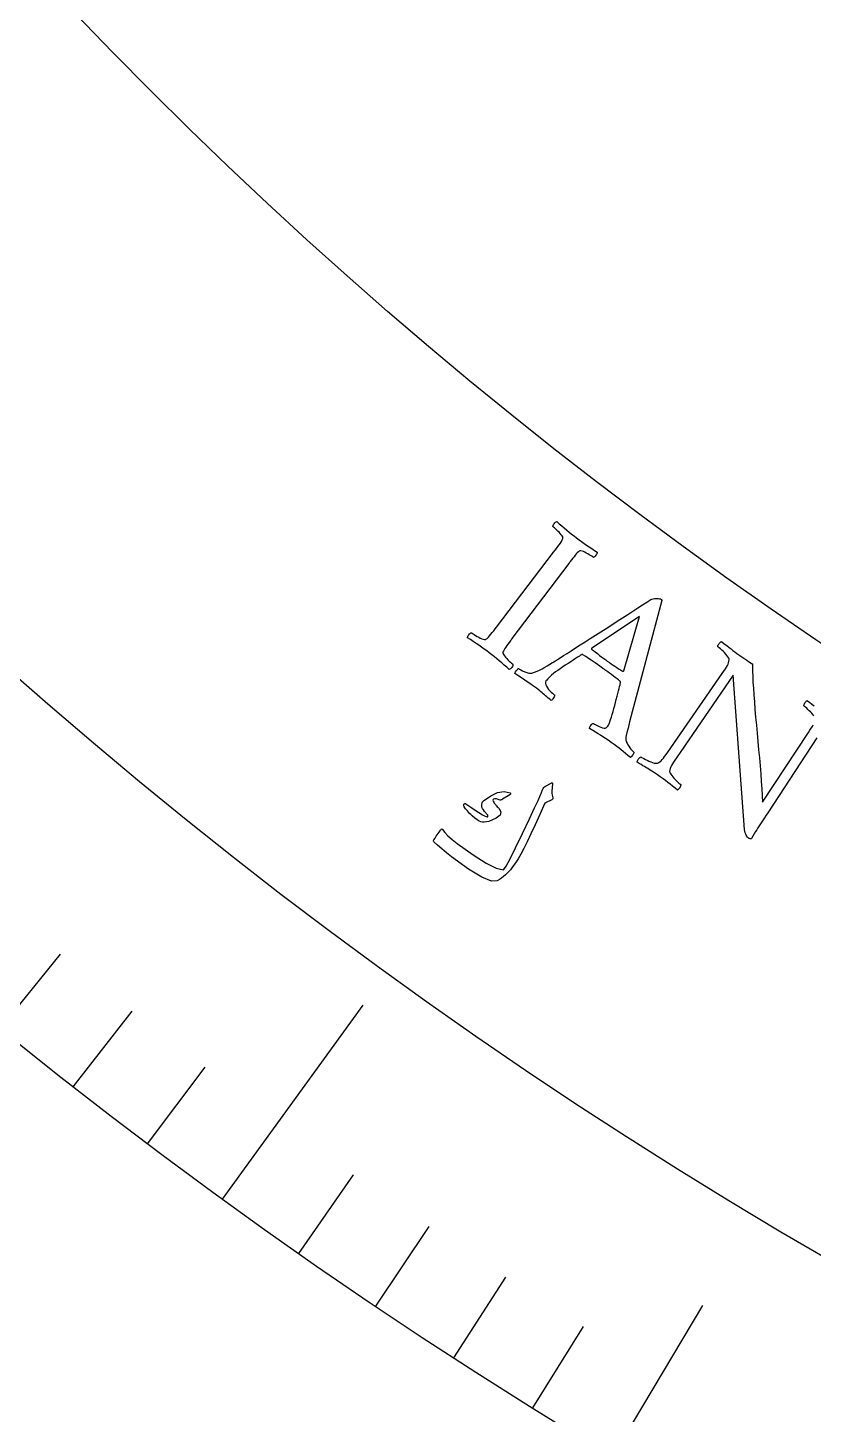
# Model space of a CAD drawing. Header units: millimetres. Extents: x -65 to 65, y -65 to 75.
# Drawn here: x -32.23 to -24.56, y -43.94 to -30.41 of the extents above; entities that cross this region are included whole.
import ezdxf

# ---------------------------------------------------------------- set-up
doc = ezdxf.new("R2010")
doc.units = ezdxf.units.MM
for name, color, linetype in [('CUT_OUTER', 1, 'Continuous'), ('ENGRAVE', 7, 'Continuous'), ('ENGRAVE_FINE', 8, 'Continuous'), ('TEXT', 5, 'Continuous')]:
    doc.layers.add(name, color=color, linetype=linetype)

msp = doc.modelspace()

# ---------------------------------------------------------------- linework, layer by layer
at = {"layer": 'CUT_OUTER'}
msp.add_arc((-0.0001, -0.0002), 64.9998, 178.916906, 2.285404, dxfattribs=at)
at = {"layer": 'ENGRAVE'}
for points in [[(-30.3242, -41.8419), (-28.951, -39.9472)], [(-26.5146, -44.354), (-25.6342, -42.8811)]]:
    msp.add_lwpolyline(points, dxfattribs=at)
for radius in [63.7, 63.7, 61.9938, 58.825, 58.825, 56.3225, 51.675, 51.675, 48.945, 43.875, 43.875]:
    msp.add_circle((0, 0), radius, dxfattribs=at)
at = {"layer": 'ENGRAVE_FINE'}
for points in [[(-32.4951, -40.1793), (-31.9065, -39.4515)], [(-31.7816, -40.746), (-31.2059, -40.008)], [(-31.0579, -41.3003), (-30.4953, -40.5522)], [(-29.5808, -42.3707), (-29.045, -41.6033)], [(-28.8279, -42.8865), (-28.3058, -42.1097)], [(-28.0658, -43.3891), (-27.5574, -42.6032)], [(-27.2946, -43.8783), (-26.8002, -43.0836)]]:
    msp.add_lwpolyline(points, dxfattribs=at)
at = {"layer": 'TEXT'}
for points in [[(-26.8678, -35.387), (-26.843, -35.4056), (-26.8182, -35.4236), (-26.7935, -35.441), (-26.7688, -35.4578), (-26.744, -35.4746), (-26.7187, -35.4918), (-26.6929, -35.5096), (-26.6666, -35.5279), (-26.6668, -35.5343), (-26.6689, -35.5413), (-26.673, -35.5488), (-26.6791, -35.557), (-26.6859, -35.5646), (-26.6923, -35.5705), (-26.6982, -35.5747), (-26.7036, -35.5772), (-26.71, -35.5726), (-26.7188, -35.5668), (-26.73, -35.5597), (-26.7435, -35.5513), (-26.7582, -35.5426), (-26.7727, -35.5345), (-26.787, -35.5271), (-26.8011, -35.5203), (-26.8141, -35.5151), (-26.8251, -35.5126), (-26.8339, -35.5127), (-26.8406, -35.5153), (-26.8501, -35.523), (-26.86, -35.5324), (-26.8703, -35.5436), (-26.8812, -35.5564), (-26.8924, -35.5705), (-26.9041, -35.5854), (-26.9161, -35.6009), (-26.9285, -35.6172), (-26.9305, -35.6199), (-26.9325, -35.6225), (-26.9345, -35.6251), (-26.9365, -35.6278), (-26.9385, -35.6304), (-26.9404, -35.633), (-26.9424, -35.6357), (-26.9444, -35.6383), (-27.4981, -36.3706), (-27.5001, -36.3733), (-27.5021, -36.3759), (-27.5041, -36.3785), (-27.5061, -36.3812), (-27.5081, -36.3838), (-27.5101, -36.3864), (-27.5121, -36.3891), (-27.514, -36.3917), (-27.5263, -36.4081), (-27.5379, -36.4237), (-27.5488, -36.4387), (-27.559, -36.453), (-27.5681, -36.4665), (-27.5757, -36.4793), (-27.5819, -36.4913), (-27.5866, -36.5024), (-27.5868, -36.5091), (-27.5841, -36.5175), (-27.5786, -36.5277), (-27.5703, -36.5396), (-27.5601, -36.5524), (-27.549, -36.5649), (-27.5372, -36.5772), (-27.5244, -36.5893), (-27.5122, -36.6003), (-27.5019, -36.6093), (-27.4937, -36.6163), (-27.4874, -36.6213), (-27.4881, -36.6273), (-27.4904, -36.6342), (-27.4943, -36.6419), (-27.4996, -36.6506), (-27.5058, -36.6587), (-27.512, -36.6648), (-27.5182, -36.6687), (-27.5244, -36.6706), (-27.5494, -36.6491), (-27.574, -36.6281), (-27.5982, -36.6076), (-27.6218, -36.5876), (-27.6454, -36.5679), (-27.6697, -36.5483), (-27.6945, -36.5287), (-27.7198, -36.5092), (-27.7448, -36.4905), (-27.7703, -36.4719), (-27.7962, -36.4535), (-27.8226, -36.4352), (-27.8493, -36.4169), (-27.8764, -36.3985), (-27.9037, -36.3801), (-27.9313, -36.3616), (-27.9312, -36.3551), (-27.929, -36.3481), (-27.9249, -36.3405), (-27.9187, -36.3324), (-27.9118, -36.3249), (-27.9053, -36.3191), (-27.8993, -36.315), (-27.8938, -36.3127), (-27.8873, -36.3174), (-27.8783, -36.3235), (-27.8669, -36.331), (-27.853, -36.3398), (-27.8379, -36.3489), (-27.8227, -36.3571), (-27.8074, -36.3646), (-27.792, -36.3713), (-27.7779, -36.3763), (-27.7667, -36.3788), (-27.7582, -36.3789), (-27.7526, -36.3764), (-27.7409, -36.3675), (-27.7287, -36.3565), (-27.7162, -36.3434), (-27.7033, -36.3282), (-27.69, -36.3115), (-27.6763, -36.2941), (-27.6622, -36.276), (-27.6477, -36.2571), (-27.091, -35.527), (-27.0766, -35.508), (-27.0627, -35.4895), (-27.0493, -35.4714), (-27.0364, -35.4537), (-27.0249, -35.4369), (-27.0153, -35.4211), (-27.0077, -35.4063), (-27.0021, -35.3927), (-27.0007, -35.386), (-27.0026, -35.3778), (-27.0079, -35.368), (-27.0167, -35.3567), (-27.0274, -35.3446), (-27.0386, -35.3326), (-27.0505, -35.3207), (-27.0629, -35.3088), (-27.0746, -35.298), (-27.0844, -35.2892), (-27.0924, -35.2823), (-27.0985, -35.2773), (-27.0976, -35.2714), (-27.0952, -35.2646), (-27.0912, -35.2569), (-27.0857, -35.2483), (-27.0794, -35.2403), (-27.0732, -35.2343), (-27.067, -35.2303), (-27.0609, -35.2285), (-27.0361, -35.249), (-27.0116, -35.2694), (-26.9874, -35.2898), (-26.9634, -35.31), (-26.9396, -35.3301), (-26.9157, -35.3495), (-26.8918, -35.3685), (-26.8678, -35.387)], [(-27.1018, -36.6039), (-27.0987, -36.602), (-27.0895, -36.5962), (-27.0743, -36.5866), (-27.0529, -36.573), (-27.0263, -36.5562), (-26.9954, -36.5365), (-26.9602, -36.514), (-26.9207, -36.4886), (-26.8779, -36.4612), (-26.8325, -36.4323), (-26.7846, -36.402), (-26.7342, -36.3703), (-26.6823, -36.3376), (-26.6298, -36.3043), (-26.5768, -36.2703), (-26.5232, -36.2357), (-26.4699, -36.2011), (-26.4177, -36.1673), (-26.3665, -36.1342), (-26.3165, -36.1018), (-26.2685, -36.0707), (-26.2235, -36.0415), (-26.1814, -36.0143), (-26.1423, -35.9889), (-26.1324, -35.9849), (-26.1201, -35.9819), (-26.1055, -35.9799), (-26.0885, -35.979), (-26.0718, -35.9792), (-26.0581, -35.9807), (-26.0474, -35.9833), (-26.0398, -35.9871), (-26.0383, -35.9883), (-26.0371, -35.9894), (-26.0364, -35.9903), (-26.0361, -35.9911), (-26.0359, -35.9921), (-26.0354, -35.9933), (-26.0346, -35.995), (-26.0337, -35.997), (-26.3498, -37.184), (-26.3649, -37.2428), (-26.3759, -37.2869), (-26.383, -37.3163), (-26.3861, -37.3309), (-26.3872, -37.3445), (-26.3858, -37.3588), (-26.3817, -37.374), (-26.3749, -37.39), (-26.3665, -37.406), (-26.3573, -37.4209), (-26.3475, -37.4349), (-26.3369, -37.4478), (-26.3269, -37.459), (-26.3187, -37.4677), (-26.3123, -37.4739), (-26.3078, -37.4777), (-26.3083, -37.485), (-26.3108, -37.4927), (-26.3154, -37.5008), (-26.3219, -37.5094), (-26.3288, -37.5173), (-26.3343, -37.5233), (-26.3385, -37.5273), (-26.3414, -37.5294), (-26.3658, -37.5096), (-26.389, -37.4909), (-26.4108, -37.4732), (-26.4314, -37.4566), (-26.4524, -37.44), (-26.4758, -37.4222), (-26.5014, -37.4034), (-26.5292, -37.3834), (-26.5588, -37.3626), (-26.586, -37.344), (-26.6109, -37.3275), (-26.6334, -37.3133), (-26.656, -37.2992), (-26.6813, -37.2834), (-26.7093, -37.2658), (-26.7399, -37.2465), (-26.74, -37.24), (-26.7381, -37.2329), (-26.7341, -37.2252), (-26.7283, -37.2169), (-26.7215, -37.2092), (-26.7149, -37.2035), (-26.7084, -37.1996), (-26.7022, -37.1977), (-26.6927, -37.2039), (-26.6803, -37.211), (-26.6652, -37.2189), (-26.6472, -37.2276), (-26.629, -37.2355), (-26.613, -37.2409), (-26.5994, -37.2438), (-26.5881, -37.2441), (-26.5819, -37.2421), (-26.5757, -37.2382), (-26.5694, -37.2322), (-26.563, -37.2242), (-26.557, -37.2142), (-26.5504, -37.2004), (-26.5433, -37.1827), (-26.5357, -37.1612), (-26.5277, -37.1369), (-26.5197, -37.1107), (-26.5115, -37.0828), (-26.5033, -37.0531), (-26.4951, -37.0227), (-26.4871, -36.9926), (-26.4794, -36.9629), (-26.4718, -36.9335), (-26.4648, -36.9055), (-26.4583, -36.8802), (-26.4526, -36.8574), (-26.4474, -36.8372), (-26.4432, -36.8206), (-26.4402, -36.8088), (-26.4384, -36.8017), (-26.4378, -36.7993), (-26.4379, -36.799), (-26.4381, -36.7978), (-26.4384, -36.7959), (-26.4388, -36.7932), (-26.4395, -36.7904), (-26.4405, -36.788), (-26.4418, -36.786), (-26.4434, -36.7845), (-26.457, -36.7735), (-26.4723, -36.7617), (-26.4893, -36.7489), (-26.508, -36.7353), (-26.5273, -36.7214), (-26.5458, -36.7079), (-26.5637, -36.695), (-26.5809, -36.6825), (-26.5854, -36.6793), (-26.5898, -36.6761), (-26.5943, -36.6729), (-26.5987, -36.6696), (-26.603, -36.6665), (-26.6072, -36.6635), (-26.611, -36.6607), (-26.6147, -36.658), (-26.6404, -36.6395), (-26.6641, -36.6224), (-26.686, -36.607), (-26.7059, -36.593), (-26.7263, -36.5791), (-26.7495, -36.5635), (-26.7757, -36.5463), (-26.8048, -36.5275), (-26.8059, -36.5269), (-26.8075, -36.5265), (-26.8095, -36.5263), (-26.812, -36.5262), (-26.8144, -36.5263), (-26.8162, -36.5263), (-26.8172, -36.5263), (-26.8175, -36.5263), (-26.82, -36.5279), (-26.8274, -36.5327), (-26.8397, -36.5408), (-26.8569, -36.552), (-26.8775, -36.5655), (-26.9, -36.5801), (-26.9244, -36.5959), (-26.9508, -36.6128), (-26.9775, -36.6301), (-27.003, -36.6471), (-27.0275, -36.6637), (-27.0509, -36.6799), (-27.0738, -36.6958), (-27.094, -36.711), (-27.1115, -36.7254), (-27.1262, -36.7392), (-27.1387, -36.752), (-27.1495, -36.7637), (-27.1586, -36.7743), (-27.166, -36.7837), (-27.1711, -36.7942), (-27.172, -36.8063), (-27.1687, -36.8199), (-27.1612, -36.8351), (-27.1511, -36.8507), (-27.1401, -36.8654), (-27.1281, -36.8792), (-27.1151, -36.8923), (-27.1029, -36.9036), (-27.0932, -36.9125), (-27.0859, -36.9189), (-27.0811, -36.9227), (-27.0814, -36.9267), (-27.0833, -36.9324), (-27.0869, -36.9398), (-27.092, -36.9489), (-27.0978, -36.958), (-27.1034, -36.9654), (-27.1088, -36.9711), (-27.114, -36.9751), (-27.1297, -36.9622), (-27.1442, -36.9501), (-27.1575, -36.939), (-27.1696, -36.9288), (-27.181, -36.919), (-27.1924, -36.9092), (-27.2038, -36.8995), (-27.2152, -36.8897), (-27.2277, -36.8793), (-27.2422, -36.8677), (-27.2587, -36.855), (-27.2773, -36.841), (-27.2963, -36.8272), (-27.3138, -36.8147), (-27.3299, -36.8036), (-27.3447, -36.7938), (-27.3587, -36.7848), (-27.3727, -36.7757), (-27.3867, -36.7666), (-27.4007, -36.7576), (-27.4157, -36.7478), (-27.4323, -36.7368), (-27.4508, -36.7243), (-27.471, -36.7106), (-27.4706, -36.7067), (-27.4682, -36.7013), (-27.4641, -36.6944), (-27.4581, -36.6859), (-27.4514, -36.6774), (-27.4452, -36.6705), (-27.4394, -36.6651), (-27.4341, -36.6612), (-27.4243, -36.6677), (-27.4111, -36.6754), (-27.3943, -36.684), (-27.374, -36.6938), (-27.353, -36.7023), (-27.3344, -36.7071), (-27.3182, -36.7083), (-27.3042, -36.7059), (-27.2785, -36.6982), (-27.2531, -36.6887), (-27.2279, -36.6775), (-27.2031, -36.6645), (-27.1782, -36.6503), (-27.153, -36.6355), (-27.1275, -36.62), (-27.1018, -36.6039)], [(-26.2535, -36.1531), (-26.7188, -36.4622), (-26.7189, -36.4624), (-26.7193, -36.4632), (-26.7198, -36.4645), (-26.7206, -36.4664), (-26.7212, -36.4683), (-26.7214, -36.4698), (-26.7212, -36.471), (-26.7205, -36.4719), (-26.7035, -36.4856), (-26.6847, -36.5004), (-26.6642, -36.5164), (-26.642, -36.5334), (-26.62, -36.55), (-26.6002, -36.5648), (-26.5826, -36.5778), (-26.5673, -36.589), (-26.5474, -36.6034), (-26.5282, -36.6167), (-26.5099, -36.6291), (-26.4924, -36.6406), (-26.4749, -36.6519), (-26.4567, -36.6637), (-26.4377, -36.676), (-26.4179, -36.689), (-26.4161, -36.6898), (-26.4142, -36.6899), (-26.4122, -36.6892), (-26.4102, -36.6877), (-26.4084, -36.686), (-26.4071, -36.6848), (-26.4064, -36.6841), (-26.4061, -36.6839)], [(-27.1023, -37.7977), (-27.1049, -37.8152), (-27.1067, -37.8322), (-27.1077, -37.8488), (-27.108, -37.865), (-27.1073, -37.8807), (-27.1058, -37.8961), (-27.1034, -37.9111), (-27.1, -37.9257), (-27.0997, -37.9328), (-27.1023, -37.9389), (-27.1078, -37.9441), (-27.1162, -37.9484), (-27.1629, -37.9691), (-27.1678, -37.9715), (-27.1716, -37.9737), (-27.1744, -37.9758), (-27.1762, -37.9777), (-27.2261, -38.0883), (-27.2717, -38.1879), (-27.3131, -38.2764), (-27.3503, -38.3539), (-27.3833, -38.42), (-27.4123, -38.4748), (-27.4371, -38.5182), (-27.4579, -38.5502), (-27.4996, -38.6088), (-27.5139, -38.6266), (-27.5291, -38.6439), (-27.5453, -38.6606), (-27.5624, -38.6767), (-27.5806, -38.6922), (-27.5999, -38.707), (-27.6202, -38.7211), (-27.6417, -38.7346), (-27.6981, -38.7371), (-27.7914, -38.6992), (-27.9215, -38.6207), (-28.0881, -38.5012), (-28.1385, -38.4617), (-28.1841, -38.4237), (-28.225, -38.3873), (-28.261, -38.3526), (-28.2635, -38.3484), (-28.2644, -38.3442), (-28.2637, -38.34), (-28.2615, -38.3358), (-28.2492, -38.317), (-28.2379, -38.2999), (-28.2276, -38.2846), (-28.2183, -38.271), (-28.2098, -38.2592), (-28.2021, -38.2488), (-28.1951, -38.2399), (-28.1889, -38.2325), (-28.1852, -38.2285), (-28.1819, -38.2272), (-28.1789, -38.2286), (-28.1763, -38.2327), (-28.1548, -38.2614), (-28.1236, -38.2938), (-28.0827, -38.3298), (-28.0321, -38.3695), (-27.8769, -38.4822), (-27.75, -38.5627), (-27.6515, -38.6111), (-27.5817, -38.6278), (-27.5558, -38.5914), (-27.516, -38.52), (-27.4623, -38.4138), (-27.3945, -38.2727), (-27.3274, -38.1308), (-27.277, -38.0233), (-27.2433, -37.95), (-27.2263, -37.9111), (-27.2219, -37.9002), (-27.2179, -37.89), (-27.2141, -37.8805), (-27.2105, -37.8718), (-27.2074, -37.8638), (-27.2046, -37.8566), (-27.2021, -37.8504), (-27.2001, -37.8449), (-27.1951, -37.8335), (-27.1886, -37.8239), (-27.1806, -37.8159), (-27.1712, -37.8097), (-27.1165, -37.7803), (-27.1124, -37.7786), (-27.109, -37.778), (-27.1062, -37.7785), (-27.104, -37.7802), (-27.1023, -37.7838), (-27.1015, -37.7879), (-27.1015, -37.7925), (-27.1023, -37.7977)], [(-27.5166, -37.8752), (-27.5146, -37.8771), (-27.5133, -37.8794), (-27.5128, -37.882), (-27.513, -37.8851), (-27.5139, -37.8873), (-27.5152, -37.8894), (-27.5169, -37.8914), (-27.519, -37.8934), (-27.5894, -37.9384), (-27.597, -37.9426), (-27.6038, -37.9452), (-27.6096, -37.9462), (-27.6144, -37.9456), (-27.6323, -37.9391), (-27.6489, -37.9355), (-27.6642, -37.9348), (-27.6784, -37.9371), (-27.6832, -37.9402), (-27.6843, -37.9464), (-27.6818, -37.9557), (-27.6758, -37.9681), (-27.6709, -37.9752), (-27.6656, -37.9823), (-27.6601, -37.9894), (-27.6542, -37.9965), (-27.6479, -38.0037), (-27.6411, -38.011), (-27.6338, -38.0185), (-27.6261, -38.026), (-27.6053, -38.0603), (-27.6144, -38.093), (-27.6535, -38.1242), (-27.7225, -38.1537), (-27.7466, -38.1599), (-27.768, -38.1629), (-27.7866, -38.1626), (-27.8024, -38.1592), (-27.8175, -38.1523), (-27.8365, -38.1402), (-27.8593, -38.1227), (-27.8859, -38.1), (-27.8993, -38.088), (-27.9116, -38.0762), (-27.9228, -38.0644), (-27.9329, -38.0528), (-27.9422, -38.0414), (-27.9507, -38.0306), (-27.9584, -38.0204), (-27.9655, -38.0107), (-27.9688, -38.0033), (-27.9702, -37.9967), (-27.9696, -37.9909), (-27.9671, -37.9858), (-27.9629, -37.9816), (-27.9583, -37.9799), (-27.9531, -37.9807), (-27.9475, -37.9838), (-27.9303, -37.9947), (-27.911, -38.0074), (-27.8895, -38.0219), (-27.866, -38.0381), (-27.8221, -38.0684), (-27.7866, -38.0903), (-27.7595, -38.104), (-27.7409, -38.1095), (-27.738, -38.1095), (-27.7356, -38.1084), (-27.7338, -38.1062), (-27.7325, -38.1029), (-27.7323, -38.1005), (-27.7331, -38.0975), (-27.7349, -38.0941), (-27.7376, -38.0901), (-27.7658, -38.0569), (-27.777, -38.0423), (-27.7854, -38.028), (-27.7908, -38.0141), (-27.7932, -38.0005), (-27.7935, -37.9864), (-27.7907, -37.9742), (-27.7849, -37.9636), (-27.7761, -37.9548), (-27.7057, -37.9036), (-27.639, -37.8732), (-27.5759, -37.8638), (-27.5166, -37.8752)]]:
    msp.add_lwpolyline(points, close=True, dxfattribs=at)
for points in [[(-24.521, -37.3393), (-25.0007, -38.0699), (-25.0171, -38.0949), (-25.0325, -38.1182), (-25.0467, -38.1399), (-25.06, -38.1601), (-25.0725, -38.1793), (-25.0847, -38.1982), (-25.0965, -38.2168), (-25.108, -38.2352), (-25.1197, -38.2542), (-25.1323, -38.2749), (-25.1458, -38.297), (-25.1602, -38.3208), (-25.1638, -38.3232), (-25.1678, -38.3243), (-25.1724, -38.3241), (-25.1774, -38.3227), (-25.1822, -38.3206), (-25.1862, -38.3189), (-25.1893, -38.3173), (-25.1916, -38.316), (-25.1955, -38.3125), (-25.2, -38.3071), (-25.205, -38.2997), (-25.2106, -38.2903), (-25.2159, -38.2788), (-25.2204, -38.2653), (-25.224, -38.2498), (-25.2268, -38.2321), (-25.3379, -36.7283), (-25.893, -37.5329), (-25.9082, -37.5553), (-25.9213, -37.5753), (-25.9322, -37.593), (-25.9409, -37.6082), (-25.9478, -37.6225), (-25.953, -37.637), (-25.9566, -37.6518), (-25.9585, -37.6669), (-25.9576, -37.6742), (-25.9539, -37.6832), (-25.9475, -37.6938), (-25.9384, -37.7062), (-25.9277, -37.7194), (-25.9162, -37.7325), (-25.904, -37.7456), (-25.8911, -37.7587), (-25.8786, -37.7708), (-25.8676, -37.7808), (-25.8581, -37.7889), (-25.85, -37.7949), (-25.8502, -37.8021), (-25.852, -37.8095), (-25.8552, -37.8173), (-25.8601, -37.8253), (-25.8656, -37.8329), (-25.8709, -37.8392), (-25.8761, -37.8444), (-25.8811, -37.8483), (-25.9061, -37.8286), (-25.9301, -37.8097), (-25.9533, -37.7915), (-25.9757, -37.7741), (-25.9986, -37.7566), (-26.0232, -37.7383), (-26.0497, -37.7193), (-26.0781, -37.6995), (-26.0975, -37.6862), (-26.1156, -37.6741), (-26.1323, -37.6634), (-26.1478, -37.6538), (-26.1624, -37.645), (-26.1769, -37.6363), (-26.191, -37.6278), (-26.205, -37.6194), (-26.2198, -37.6104), (-26.2366, -37.6001), (-26.2552, -37.5884), (-26.2758, -37.5753), (-26.2747, -37.5701), (-26.2727, -37.5641), (-26.2699, -37.5573), (-26.2662, -37.5498), (-26.2615, -37.5424), (-26.2556, -37.5357), (-26.2486, -37.5299), (-26.2405, -37.5248), (-26.2336, -37.5292), (-26.2238, -37.5348), (-26.2111, -37.5416), (-26.1955, -37.5495), (-26.1784, -37.5578), (-26.161, -37.5655), (-26.1435, -37.5727), (-26.1257, -37.5793), (-26.1093, -37.5845), (-26.0957, -37.5871), (-26.085, -37.5873), (-26.077, -37.585), (-26.0642, -37.5787), (-26.0522, -37.5711), (-26.0411, -37.562), (-26.0308, -37.5514), (-26.02, -37.5384), (-26.0073, -37.5218), (-25.9927, -37.5018), (-25.9761, -37.4782), (-25.4443, -36.711), (-25.428, -36.6871), (-25.4142, -36.6662), (-25.403, -36.6482), (-25.3943, -36.6331), (-25.3877, -36.6195), (-25.3828, -36.6056), (-25.3795, -36.5916), (-25.378, -36.5775), (-25.3785, -36.5693), (-25.3822, -36.5594), (-25.3892, -36.5478), (-25.3994, -36.5345), (-25.4114, -36.5205), (-25.4239, -36.507), (-25.4369, -36.494), (-25.4504, -36.4815), (-25.4631, -36.4702), (-25.4737, -36.4612), (-25.4822, -36.4542), (-25.4886, -36.4495), (-25.4865, -36.4402), (-25.4833, -36.4316), (-25.479, -36.4239), (-25.4737, -36.4169), (-25.4679, -36.4108), (-25.4626, -36.4058), (-25.4577, -36.4018), (-25.4532, -36.3989), (-25.4253, -36.4199), (-25.4004, -36.4389), (-25.3784, -36.456), (-25.3593, -36.4712), (-25.3412, -36.4855), (-25.3222, -36.4999), (-25.3024, -36.5144), (-25.2816, -36.5291), (-25.2816, -36.5291), (-25.2622, -36.5425), (-25.2431, -36.5557), (-25.2241, -36.5688), (-25.2054, -36.5817), (-25.1879, -36.5936), (-25.1727, -36.6035), (-25.1598, -36.6116), (-25.1492, -36.6177), (-25.1497, -36.6512), (-25.1491, -36.6918), (-25.1474, -36.7395), (-25.1447, -36.7942), (-25.141, -36.8547), (-25.1365, -36.9194), (-25.1313, -36.9885), (-25.1252, -37.0618), (-25.1186, -37.138), (-25.1117, -37.2155), (-25.1046, -37.2942), (-25.0972, -37.3742), (-25.0897, -37.4545), (-25.0826, -37.534), (-25.0758, -37.6128), (-25.0693, -37.6908), (-25.0634, -37.7663), (-25.0586, -37.8376), (-25.0549, -37.9046), (-25.0522, -37.9675), (-24.6035, -37.2876), (-24.5887, -37.2649), (-24.5758, -37.2446), (-24.5648, -37.2266), (-24.5556, -37.2111)], [(-24.5506, -37.1241), (-24.5599, -37.1119), (-24.571, -37.099), (-24.5827, -37.0862), (-24.5951, -37.0738), (-24.608, -37.0615), (-24.6206, -37.0503), (-24.6316, -37.0409), (-24.641, -37.0334), (-24.649, -37.0277), (-24.6487, -37.0205), (-24.6466, -37.013), (-24.6429, -37.0052), (-24.6375, -36.9969), (-24.6317, -36.9892), (-24.6265, -36.9828), (-24.6221, -36.9777), (-24.6184, -36.974), (-24.5934, -36.992), (-24.5693, -37.0096), (-24.5461, -37.0267)]]:
    msp.add_lwpolyline(points, dxfattribs=at)

doc.saveas('drawing.dxf')
